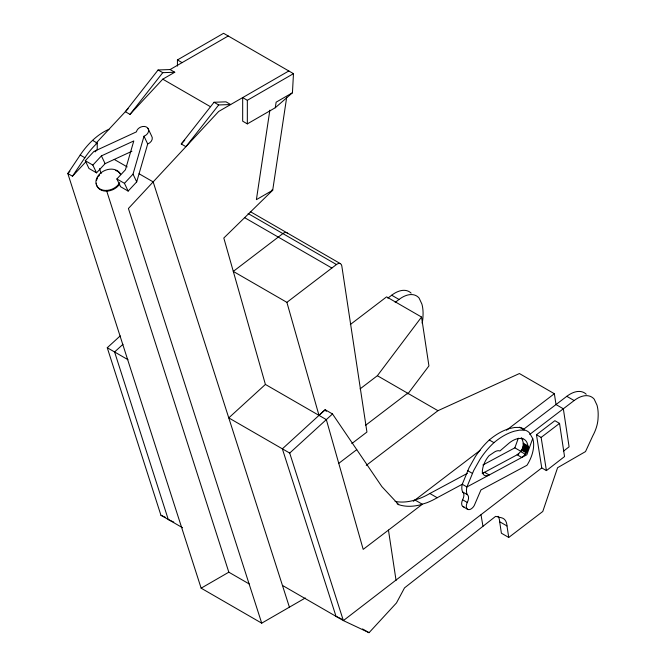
<?xml version="1.0" encoding="UTF-8"?>
<svg xmlns="http://www.w3.org/2000/svg" width="666" height="666" viewBox="0 0 666 666"><rect width="100%" height="100%" fill="white"/><g stroke="black" fill="none" stroke-linecap="round" stroke-linejoin="round"><path stroke-width="1" d="M521.395 437.912L522.952 438.811A18.573 10.723 -60 0 1 527.897 445.937C528.621 450.574 525.391 454.945 521.786 457.484L517.124 454.786C520.729 452.256 523.959 447.885 523.235 443.24A18.573 10.723 -60 0 0 521.237 438.128M293.473 73.66L247.336 100.3L242.674 97.611L242.674 121.187L247.336 123.884L275.291 107.734L292.441 92.765L293.473 73.66L223.568 33.3L177.431 59.94L177.431 66.092M269.863 110.19L256.393 199.65L272.702 190.235L286.705 97.228M275.291 107.734L276.132 102.181L292.441 92.765M147.96 128.33L151.648 136.089A6.394 4.853 -25.4 0 1 147.694 143.973L136.705 181.885L128.147 191.092L124.459 183.333L133.017 174.134L144.006 136.222A6.394 4.853 -25.4 0 0 148.585 129.945A6.394 4.853 -25.4 0 0 142.649 126.515A6.394 4.853 -25.4 0 0 136.43 131.851L93.848 151.515L85.281 160.722L88.969 168.473L96.545 172.844L105.103 163.645L131.918 151.257M482.867 465.018L514.851 447.835L518.339 438.178M532.708 438.536A26.59 15.351 -60 0 1 526.956 465.276L480.944 489.951L474.167 505.719A6.61 3.821 -60 0 1 467.823 509.432A6.61 3.821 -60 0 1 467.266 502.455A7.176 4.146 -60 0 0 467.266 494.613A13.736 7.925 -60 0 1 466.916 486.954L473.709 470.479L480.011 459.307A56.735 32.759 -60 0 1 493.947 442.657A61.63 35.581 -60 0 1 514.51 431.152L519.447 430.144L525.024 430.128A31.136 17.974 -60 0 1 529.412 432.792L532.708 438.536L526.848 454.761L466.916 486.954L462.254 484.265L469.047 467.79L475.349 456.618A56.735 32.759 -60 0 1 489.285 439.968A61.63 35.581 -60 0 1 509.848 428.454L514.785 427.455L520.362 427.439A31.136 17.974 -60 0 1 523.434 428.971M108.958 129.304A53.896 31.119 -60 0 0 93.773 139.252L91.334 141.533A53.896 31.119 -60 0 0 80.195 155.045L67.815 173.526L201.14 588.178L261.721 623.16L305.319 597.985M69.938 171.245L67.815 173.526L72.477 176.215L84.857 157.734A53.896 31.119 -60 0 1 95.996 144.231L97.236 143.065L92.574 140.376M360.065 388.911L377.372 375.707L421.545 317.041L386.588 296.861L350.308 324.533M407.783 393.997L428.929 365.9L421.545 317.041M158.1 69.972L125.341 111.697L129.995 114.386L162.762 79.171L174.758 72.244L170.096 69.555L158.1 69.972L162.762 72.669L174.758 72.244M129.995 114.386L162.762 72.669M218.681 104.953L185.922 146.67L181.26 143.981L214.027 102.264L226.015 101.84L230.677 104.529L218.681 104.953L214.027 102.264M282.442 585.414L343.365 620.595L369.056 632.7L396.461 602.955L404.512 587.895L495.621 516.358L501.598 517.807A18.207 10.514 -60 0 1 507.001 525.965L508.741 537.445L542.782 511.48L557.592 467.707L585.514 451.59L592.807 435.78A28.363 16.375 -60 0 0 598.085 417.615A46.462 26.823 -60 0 0 597.011 405.186L594.189 399.15A28.563 16.492 -60 0 0 574.134 400.549L529.761 434.398M95.987 143.24L128.13 108.7M72.477 176.215L85.914 161.763M95.113 151.881L97.236 149.6L97.236 143.065M96.545 172.844L92.857 165.093L101.415 155.894L133.799 140.934L125.441 169.763L116.883 178.963L120.571 186.713L128.147 191.092M181.26 143.981L184.748 140.235M182.551 527.747L160.931 515.259L107.259 347.735L120.23 335.889M122.985 344.305L114.594 351.973L168.265 519.497L173.768 522.094M272.119 189.469A2.764 1.59 0 0 1 272.702 190.235L223.809 238.012L265.401 384.432L228.771 417.89L289.702 453.071L343.365 620.595L541.758 467.915L536.463 434.74L554.87 420.696L559.532 423.393L564.543 456.56L546.42 470.612L541.758 467.915M289.702 453.071L332.509 413.969L381.859 486.596L398.709 504.662A87.529 50.533 -60 0 0 420.129 504.886L426.873 502.73A87.529 50.533 -60 0 0 437.196 497.727L462.604 484.082M318.981 415.318L325.175 409.732L332.509 413.969M563.394 451.215L569.089 446.819L563.336 408.791L556.002 404.553L554.362 393.723L519.405 373.543L437.953 410.689L366.258 465.384M287.579 233.358A6.593 3.805 -60 0 0 282.867 233.591L233.291 271.403L286.888 302.347L336.463 264.527A6.593 3.805 -60 0 1 341.8 265.909L366.933 432.051L351.806 443.589M387.837 298.16L391.691 295.221A28.563 16.492 -60 0 1 411.122 293.14M395.171 302.397L399.034 299.459A28.563 16.492 -60 0 1 419.089 298.052L421.903 304.087A46.462 26.823 -60 0 1 422.977 316.517A28.363 16.375 -60 0 1 422.127 323.16M365.634 425.258L407.667 393.198M338.761 463.361L356.751 449.642M413.353 501.282L480.144 450.333M506.535 430.203L554.362 393.723M523.243 429.545L566.799 396.32A28.563 16.492 -60 0 1 586.222 394.239M546.42 470.612L541.125 437.429L559.532 423.393M170.096 69.555L228.23 35.989M288.811 70.971L218.681 111.455L128.405 208.5L261.721 623.16M201.14 588.178L228.821 572.194L249.317 584.024M395.096 501.406A87.529 50.533 -60 0 0 412.795 500.649L419.538 498.501A87.529 50.533 -60 0 0 429.861 493.498L467.332 473.368M482.717 473.276L518.814 453.887M160.931 515.259L165.518 517.424M341.533 618.955L336.03 616.358L282.359 448.834L325.175 409.732L326.323 411.43M177.431 59.94L182.093 62.629M162.762 79.171L210.431 106.693M250.283 211.621L340.401 263.653M391.691 295.221L399.034 299.459M566.799 396.32L574.134 400.549M248.118 213.528L336.463 264.527M244.414 217.549L331.859 268.04M114.244 159.424L127.181 166.891M139.061 173.751L153.163 181.885L289.41 607.167M80.195 155.045L84.857 157.734M85.281 160.722L92.857 165.093M116.883 178.963L124.459 183.333M536.463 434.74L541.125 437.429M519.497 427.239L524.159 429.928M523.235 443.24L527.897 445.937M523.318 443.781L527.98 446.47M523.359 444.355L528.021 447.044M523.343 444.855L528.005 447.552M523.343 445.03L528.005 447.718M523.285 445.587L527.947 448.285M523.176 446.237L527.838 448.926M523.018 446.903L527.68 449.592M522.818 447.569L527.48 450.258M522.577 448.235L527.231 450.924M522.286 448.901L526.948 451.59M521.961 449.55L526.615 452.239M521.603 450.174L526.265 452.863M514.851 447.835L521.37 451.606M520.637 451.565L525.299 454.254M489.285 439.968L493.947 442.657M377.372 375.707L437.953 410.689M467.715 470.687L472.377 473.376M462.254 484.265A13.736 7.925 -60 0 0 462.604 491.924L467.266 494.613M265.401 384.432L326.332 419.613L363.195 549.375L422.336 504.254L415.001 500.024M462.604 491.924A7.176 4.146 -60 0 1 462.604 499.766L467.266 502.455M498.076 516.3A18.207 10.514 -60 0 1 499.667 521.736L507.001 525.965M463.161 506.734L467.823 509.432M508.741 537.445L501.398 533.216L499.667 521.736M429.861 493.498L437.196 497.727M397.078 503.721L398.709 504.662M107.259 347.735L127.989 359.707M362.537 628.937L369.056 632.7M144.006 136.222L147.694 143.973M133.017 174.134L136.705 181.885M101.415 155.894L105.103 163.645M99.534 168.631L101.115 173.576M106.493 190.359L228.821 572.194M286.888 302.347L318.997 415.376M481.002 514.818L482.967 526.29M388.453 530.103L396.062 580.402M247.336 100.3L247.336 123.884M464.11 506.959A6.61 3.821 -60 0 1 462.604 499.766M482.101 473.101A10.148 5.861 -60 0 0 484.54 472.294L489.202 474.983A10.148 5.861 -60 0 1 482.342 471.819A17.183 9.923 -60 0 1 489.019 455.702L494.821 451.798A11.28 6.51 -60 0 1 499.925 450.982L507.717 444.272A24.367 14.069 -60 0 1 522.952 438.811M119.78 182.601A13.178 9.998 -25.4 0 1 100 188.977A13.178 9.998 -25.4 0 1 101.773 172.203A13.178 9.998 -25.4 0 1 120.629 174.5M119.714 183.983A13.178 9.998 -25.4 0 1 105.744 191.15A13.178 9.998 -25.4 0 1 96.254 183.2M96.545 180.444A13.178 9.998 -25.4 0 1 97.686 177.68M98.543 176.365A13.178 9.998 -25.4 0 1 99.584 175.116M115.709 170.504A13.178 9.998 -25.4 0 1 117.457 171.304M118.24 171.803A13.178 9.998 -25.4 0 1 120.596 174.442"/></g></svg>
